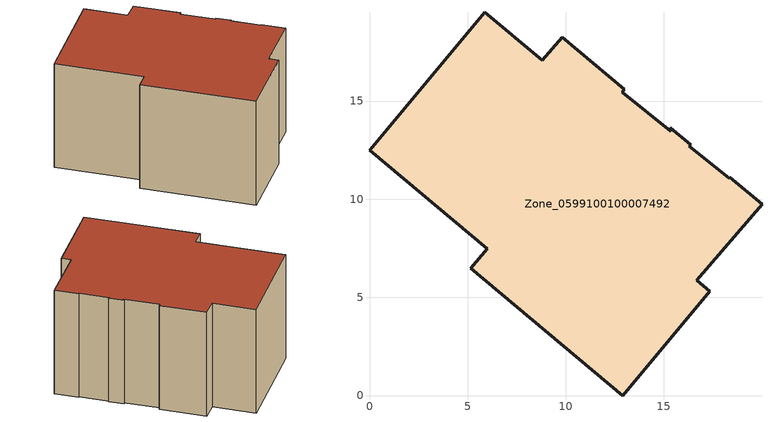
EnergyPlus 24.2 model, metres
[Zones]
Zone_0599100100007492
 floor ground (C_G): 12.87,15.45 15.35,13.45 15.32,13.64 16.38,12.77 16.29,12.7 18.32,11.06 18.34,11.12 19.99,9.74 16.67,5.87 17.34,5.31 12.9,0 5.15,6.47 6,7.49 0,12.49 5.86,19.52 8.79,17.08 9.82,18.25 12.99,15.6 z0
 wall outside (C_F): 17.34,5.31 16.67,5.87 19.99,9.74 18.34,11.12 18.32,11.06 16.29,12.7 16.38,12.77 15.32,13.64 15.35,13.45 12.87,15.45 12.99,15.6 9.82,18.25 8.79,17.08 5.86,19.52 0,12.49 6,7.49 5.15,6.47 12.9,0 17.34,5.31 z0:10.12
 roof outside (C_R): 18.32,11.06 16.29,12.7 16.38,12.77 15.32,13.64 15.35,13.45 12.87,15.45 12.99,15.6 9.82,18.25 8.79,17.08 5.86,19.52 0,12.49 6,7.49 5.15,6.47 12.9,0 17.34,5.31 16.67,5.87 19.99,9.74 18.34,11.12 z10.12
[BUILDING]
Pand.0599100100007492: North Axis=0; Terrain=City; Loads Convergence Tolerance Value=0.04; Temperature Convergence Tolerance Value=0.4; Solar Distribution=FullExterior; Maximum Number of Warmup Days=25; Minimum Number of Warmup Days=1
[Site:Location]
Rotterdam.The.Hague.AP_ZH_NLD Design_Conditions: Latitude=51.96; Longitude=4.45; Time Zone=1; Elevation=-4.5
[SITE:GROUNDTEMPERATURE:BUILDINGSURFACE]
18, 18, 18, 18, 18, 18, 18, 18, 18, 18, 18, 18
[MATERIAL] Thermal Absorptance=0.9; Solar Absorptance=0.7; Visible Absorptance=0.7
Name | Roughness | Thickness | Conductivity | Density | Specific Heat
G.D.2015-2018 | MediumSmooth | 0.15 | 0.0428571 | 540 | 1210
F.D.2015-2018 | Rough | 0.3 | 0.0666667 | 1920 | 840
R.D.2015-2018 | MediumRough | 0.2 | 0.0333333 | 1500 | 1000
[CONSTRUCTION]
C_G: G.D.2015-2018
C_F: F.D.2015-2018
C_R: R.D.2015-2018
[ZONE]
Zone_0599100100007492: Type=1; Multiplier=1; Ceiling Height=Autocalculate; Volume=Autocalculate; Floor Area=autocalculate; Part of Total Floor Area=Yes
[ZONEINFILTRATION:DESIGNFLOWRATE]
Infil_Zone_0599100100007492: Zone or ZoneList or Space or SpaceList=Zone_0599100100007492; Schedule=AlwaysOn; Design Flow Rate Calculation Method=Flow/Area; Flow Rate per Floor Area=0.0021; Constant Term Coefficient=1; Temperature Term Coefficient=0; Velocity Term Coefficient=0; Velocity Squared Term Coefficient=0
[HVACTEMPLATE:ZONE:IDEALLOADSAIRSYSTEM]
Zone_0599100100007492: Maximum Heating Supply Air Temperature=50; Minimum Cooling Supply Air Temperature=13; Maximum Heating Supply Air Humidity Ratio=0.0156; Minimum Cooling Supply Air Humidity Ratio=0.0077; Heating Limit=NoLimit; Cooling Limit=NoLimit; Dehumidification Control Type=ConstantSensibleHeatRatio; Cooling Sensible Heat Ratio=0.7; Dehumidification Setpoint=60; Humidification Control Type=None; Humidification Setpoint=30; Outdoor Air Method=None; Outdoor Air Flow Rate per Person=0.00944; Outdoor Air Flow Rate per Zone Floor Area=0; Outdoor Air Flow Rate per Zone=0; Demand Controlled Ventilation Type=None; Outdoor Air Economizer Type=NoEconomizer; Heat Recovery Type=None; Sensible Heat Recovery Effectiveness=0.7; Latent Heat Recovery Effectiveness=0.65
[ZONECONTROL:THERMOSTAT]
ThermostatControl_Zone_0599100100007492: Zone or ZoneList=Zone_0599100100007492; Control Type Schedule=DualSetpointControlType; Control 1=Thermostat_Zone_0599100100007492; Temperature Difference Between Cutout And Setpoint=0
[THERMOSTATSETPOINT:DUALSETPOINT]
Thermostat_Zone_0599100100007492: Heating Setpoint Temperature Schedule=HeatingSetpoint_Zone_0599100100007492; Cooling Setpoint Temperature Schedule=CoolingSetpoint_Zone_0599100100007492
[SCHEDULE:COMPACT]
HeatingSetpoint_Zone_0599100100007492: Through: 12/31, For: AllDays, Until: 24:00, 21
CoolingSetpoint_Zone_0599100100007492: Through: 12/31, For: AllDays, Until: 24:00, 24
DualSetpointControlType: Through: 12/31, For: AllDays, Until: 24:00, 4
AlwaysOn: Through: 12/31, For: AllDays, Until: 24:00, 1
